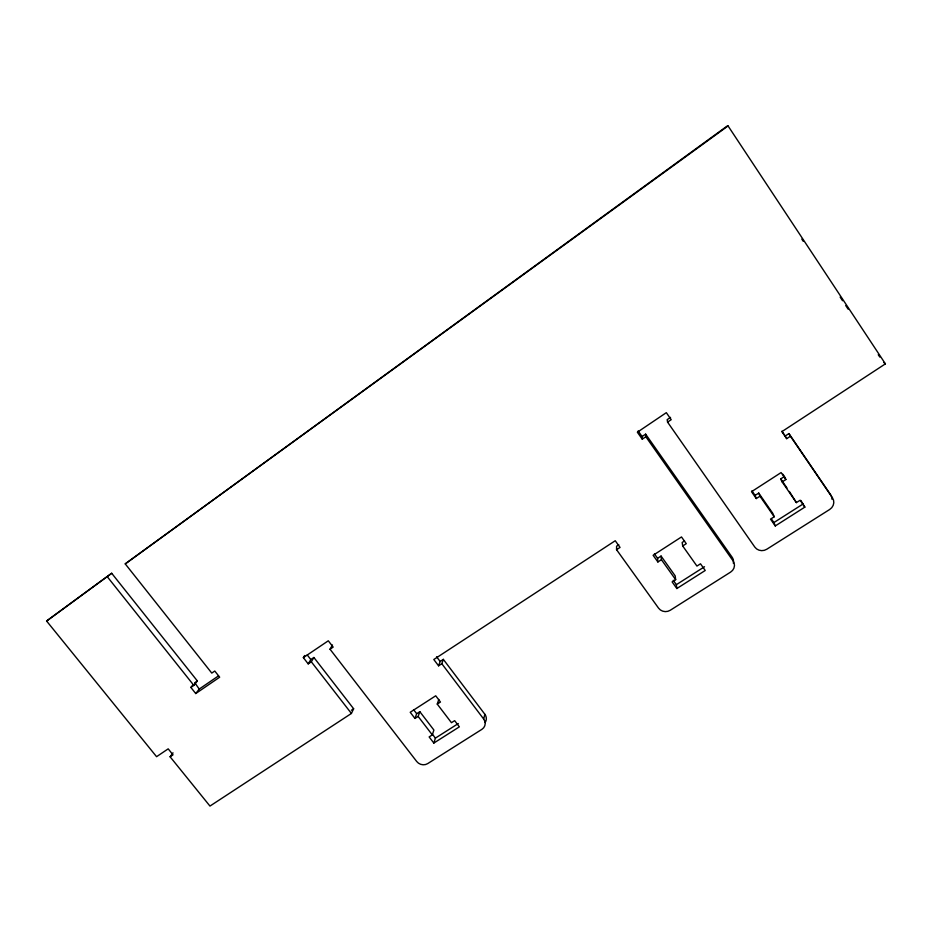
<?xml version="1.0" encoding="UTF-8"?>
<svg xmlns="http://www.w3.org/2000/svg" width="932" height="932" viewBox="0 0 932 932"><rect width="100%" height="100%" fill="white"/><g stroke="black" fill="none" stroke-linecap="round" stroke-linejoin="round"><path stroke-width="1.4" d="M645.853 436.747L642.253 439.17L642.078 436.537L645.643 434.137L645.853 436.747L733.076 560.866A8.609 8.085 -8.1 0 1 730.583 572.12L670.259 610.262A8.446 7.934 -1.1 0 1 658.551 608.142L616.553 549.694L616.611 546.164L618.766 544.754M332.468 644.991L330.021 649.208L416.721 761.514A7.934 7.2 19.1 0 0 427.695 763.611L481.914 729.337A8.039 7.374 16.1 0 0 483.685 719.038L484.85 714.262L443.341 659.367L440.137 661.464L438.588 665.832L433.799 659.518L615.248 540.735L620.048 547.422L616.553 549.694M433.846 743.06L459.36 726.843L454.653 720.657L451.449 722.696L437.259 704.091L440.463 702.029L435.722 695.796L410.22 712.269L414.961 718.456L416.686 713.702L419.831 711.675L433.893 730.024L432.308 734.905L429.139 736.932L433.846 743.06L435.407 738.121L458.311 723.547M437.259 704.091L438.809 699.431M438.588 665.832L441.815 663.724L443.341 659.367M414.961 718.456L418.142 716.417L419.831 711.675M173.014 752.835L170.102 756.784L209.968 806.075L351.411 713.458L353.647 708.774L313.898 657.491L310.822 659.565L308.201 663.875L303.354 657.631L304.682 655.499M308.201 663.875L311.311 661.79L313.898 657.491M192.633 685.206L190.874 687.432L195.743 693.548L199.238 689.063L218.507 675.886M190.874 687.432L193.844 685.393L197.363 680.966L111.689 573.262L46.6 621.027L156.576 756.691L168.191 748.85L173.014 754.827L170.102 756.784M195.743 693.548L219.661 677.203L214.779 671.028L211.774 673.09L125.237 563.883L727.065 126.111L728.067 125.936L885.4 363.853L781.89 431.632L786.69 438.669L790.441 436.211L788.926 433.578L785.21 436.013L786.69 438.669M46.6 621.027L111.689 573.262M125.237 563.883L728.067 125.936M194.776 682.737L199.238 689.063M195.324 682.352L197.363 680.966M303.354 657.631L328.297 640.797L333.155 647.099L330.021 649.208M670.551 417.361L667.172 419.645L667.568 422.126L754.815 547.084A8.714 8.178 -12.2 0 0 766.803 549.228L829.666 509.489A8.912 8.318 -18.5 0 0 832.462 497.839L790.441 436.211M667.568 422.126L671.215 419.68L666.322 412.666L637.36 432.215L642.253 439.17M351.387 710.254L353.647 708.774M661.079 556.066L661.417 559.689L657.887 561.973L657.573 558.326L661.079 556.066L675.187 575.871L675.653 579.657L672.123 581.906L676.842 588.535L705.233 570.477L700.503 563.802L696.938 566.073L682.702 545.977L682.166 542.459L684.531 540.944M758.741 493.075L759.964 496.208L756.283 498.573L755.095 495.416L758.741 493.075L772.861 513.462L774.212 516.782L770.531 519.124L775.261 525.951L804.84 507.125L800.879 500.484M804.84 507.125L800.122 500.251L796.394 502.616L782.158 481.914L780.725 478.885L784.418 476.508L782.845 474.213M682.702 545.977L686.267 543.682L681.502 536.948L653.122 555.297L657.887 561.973M782.158 481.914L785.874 479.514L784.418 476.508M676.842 588.535L676.376 584.667L704.51 566.749M775.261 525.951L773.898 522.561L803.221 503.897M883.781 362.513L885.4 363.853M107.39 576.85L193.844 685.393M307.21 654.916L310.822 659.565M311.311 661.79L351.411 713.458M413.552 709.613L416.686 713.702M432.297 734.067L435.407 738.121M418.142 716.417L432.308 734.905M436.572 656.769L440.137 661.464M441.815 663.724L483.685 719.038M661.417 559.689L675.653 579.657M654.427 553.911L657.573 558.326M673.254 580.287L676.376 584.667M645.643 434.137L732.109 557.208A8.528 8.027 -8.3 0 1 733.321 563.243M638.14 430.933L642.078 436.537M759.964 496.208L774.212 516.782M751.949 490.873L755.095 495.416M771.556 519.182L773.898 522.561M756.283 498.573L751.518 491.7L781.109 472.571L785.874 479.514M780.725 478.885L787.004 488.018M789.357 491.432L796.394 502.616M781.936 431.213L785.21 436.013M788.926 433.578L830.575 494.671A8.831 8.248 -18.7 0 1 831.927 499.191M801.8 239.116L803.302 241.376M840.151 297.098L842.551 300.721M845.743 305.556L848.143 309.168M878.247 354.696L879.82 357.072M484.85 714.262A7.969 7.328 16 0 1 485.118 722.545"/></g></svg>
